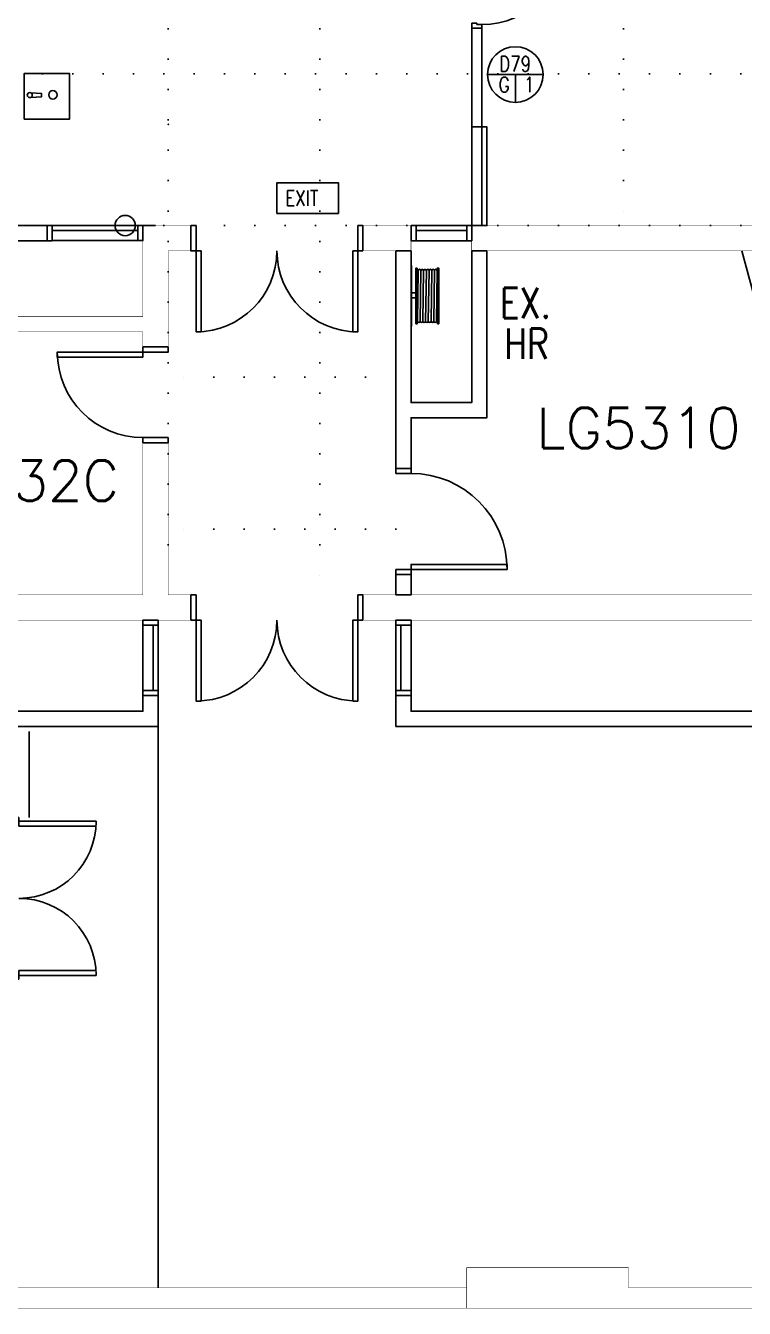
# Model space of a CAD drawing. Header units: millimetres. Extents: x -164841 to 156300, y -101000 to 60475.
# Drawn here: x -80159 to -73056, y 5848 to 18526 of the extents above; entities that cross this region are included whole.
import ezdxf

# ---------------------------------------------------------------- set-up
doc = ezdxf.new("R2010")
doc.units = ezdxf.units.MM
doc.header["$LTSCALE"] = 1200
doc.linetypes.add('s2103a$0$DOT', pattern=[0.25, 0, -0.25])
for name, color, linetype in [('s2103a$0$11', 7, 'Continuous'), ('s2103a$0$12', 7, 'Continuous'), ('s2103a$0$20', 7, 'Continuous'), ('s2103a$0$25', 7, 'Continuous'), ('s2103a$0$29', 7, 'Continuous'), ('s2103a$0$30', 7, 'Continuous'), ('s2103a$0$4', 7, 'Continuous'), ('s2103a$0$56', 7, 'Continuous'), ('s2103a$0$6', 7, 'Continuous'), ('s2103a$0$dr-new', 2, 'Continuous'), ('s2103a$0$L2', 3, 'Continuous'), ('s2103a$0$LG5$0$11', 7, 'Continuous'), ('s2103a$0$LG5$0$30', 7, 'Continuous'), ('s2103a$0$LG5$0$New partition', 7, 'Continuous'), ('s2103a$0$N-wc-wl', 3, 'Continuous'), ('s2103a$0$ROOM-NO', 4, 'Continuous'), ('s2103a$0$sani02', 7, 'Continuous')]:
    doc.layers.add(name, color=color, linetype=linetype)
doc.styles.add('s2103a$0$STANDARD', font='SIMPLEX')

# ---------------------------------------------------------------- blocks, each defined once
blk = doc.blocks.new('s2103a$0$D1700A')
at = {"layer": 's2103a$0$30', "color": 11, "linetype": 'Continuous'}
for points in [[(0.05, 0.25), (0.05, 1.05), (0.1, 1.05), (0.1, 0.25)], [(1.6, 0.25), (1.6, 1.05), (1.65, 1.05), (1.65, 0.25)], [(0, 0.25), (0, 0), (0.05, 0), (0.05, 0.25)], [(1.65, 0.25), (1.65, 0), (1.7, 0), (1.7, 0.25)]]:
    blk.add_lwpolyline(points, close=True, dxfattribs=at)
for centre, start, end in [((0.05, 0.25), 359.999997, 89.999997), ((1.650003, 0.25), 90, 180)]:
    blk.add_arc(centre, 0.800001, start, end, dxfattribs=at)
blk = doc.blocks.new('s2103a$0$D1050B')
at = {"layer": 's2103a$0$30', "color": 4, "linetype": 'Continuous'}
for points in [[(0.05, 0.15), (0.1, 0.15), (0.1, 1.1), (0.05, 1.1)], [(0, 0), (0.05, 0), (0.05, 0.15), (0, 0.15)], [(1, 0), (1.05, 0), (1.05, 0.15), (1, 0.15)]]:
    blk.add_lwpolyline(points, close=True, dxfattribs=at)
blk.add_arc((0.05, 0.15), 0.95, 0, 90, dxfattribs=at)
blk = doc.blocks.new('s2103a$0$HR')
at = {"layer": 's2103a$0$56', "color": 1, "linetype": 'Continuous'}
for p, q in [((0, 0.6), (0, 0)), ((0.0595, 0.051), (0.0671, 0.5491)), ((0.0863, 0.051), (0.0939, 0.5491)), ((0.1131, 0.051), (0.1207, 0.5491)), ((0.1399, 0.051), (0.1475, 0.5491)), ((0.1667, 0.051), (0.1743, 0.5491)), ((0.201, 0.5491), (0.1934, 0.051)), ((0.2202, 0.051), (0.2278, 0.5491)), ((0.247, 0.051), (0.2546, 0.5491))]:
    blk.add_line(p, q, dxfattribs=at)
for points in [[(0.0575, 0.575), (0.045, 0.575), (0.045, 0.025), (0.0575, 0.025)], [(0.2575, 0.025), (0.27, 0.025), (0.27, 0.575), (0.2575, 0.575)], [(0.0001, 0.28), (0.045, 0.28), (0.045, 0.33), (0.0001, 0.33)]]:
    blk.add_lwpolyline(points, close=True, dxfattribs=at)
for centre, start, end in [((0.08055, 0.549101), 0.000025, 180.000019), ((0.107336, 0.549101), 0.000025, 180.000019), ((0.134122, 0.549101), 0.000025, 180.000019), ((0.160907, 0.549101), 0.000025, 180.000019), ((0.187693, 0.549101), 0.000025, 180.000019), ((0.214479, 0.549101), 0.000025, 180.000019), ((0.241265, 0.549101), 0.000025, 180.000019), ((0.07295, 0.051), 179.999975, 359.999969), ((0.099736, 0.051), 179.999975, 359.999969), ((0.126522, 0.051), 179.999975, 359.999969), ((0.153307, 0.051), 179.999975, 359.999969), ((0.180093, 0.051), 179.999975, 359.999969), ((0.206879, 0.051), 179.999975, 359.999969), ((0.233665, 0.051), 179.999975, 359.999969)]:
    blk.add_arc(centre, 0.013393, start, end, dxfattribs=at)
at = {"layer": 's2103a$0$56', "color": 1, "linetype": 'Continuous', "style": 's2103a$0$STANDARD', "width": 0.666667}
blk.add_text('J.D.K.', height=0.0003, rotation=90, dxfattribs=at).set_placement((0.2696, 0.5732))
blk = doc.blocks.new('s2103a$0$EXIT')
at = {"layer": 's2103a$0$56', "color": 1, "linetype": 'Continuous'}
blk.add_lwpolyline([(0, 0), (0.6, 0), (0.6, 0.3), (0, 0.3)], close=True, dxfattribs=at)
at = {"layer": 's2103a$0$56', "color": 1, "linetype": 'Continuous', "style": 's2103a$0$STANDARD', "width": 0.8}
blk.add_text('EXIT', height=0.15, dxfattribs=at).set_placement((0.0816, 0.0747))
blk = doc.blocks.new('s2103a$0$DRMK2')
at = {"layer": 's2103a$0$29', "linetype": 'Continuous'}
for p, q in [((-0.275, 0), (0.275, 0)), ((0, 0), (0, -0.275))]:
    blk.add_line(p, q, dxfattribs=at)
blk.add_circle((0, 0), 0.275, dxfattribs=at)
at = {"layer": 's2103a$0$29', "linetype": 'Continuous', "style": 's2103a$0$STANDARD', "width": 0.8}
for tag, p in [('TAG6', (-0.2183, 0.03)), ('TAG1', (-0.1587, 0.03)), ('TAG5', (-0.2242, -0.175)), ('TAG4', (-0.1647, -0.175)), ('TAG3', (0.0258, -0.175)), ('TAG2', (0.0853, -0.175))]:
    blk.add_attdef(tag, p, '', height=0.15, dxfattribs=at)
blk = doc.blocks.new('s2103a$0$AP')
at = {"layer": 's2103a$0$30', "color": 14, "linetype": 'Continuous'}
blk.add_line((0.05, 0.05), (0.55, 0.05), dxfattribs=at)
for points in [[(0, 0), (0.6, 0), (0.6, 0.15), (0, 0.15)], [(0.05, 0), (0.55, 0), (0.55, 0.15), (0.05, 0.15)]]:
    blk.add_lwpolyline(points, close=True, dxfattribs=at)
blk = doc.blocks.new('s2103a$0$LG5$0$DR825')
for p, q in [((818.5, 100), (818.5, 925)), ((862.5, 100), (862.5, 925)), ((0, 100), (0, 0)), ((37.5, 100), (0, 100)), ((0, 0), (50, 0)), ((37.5, 50), (37.5, 100)), ((50, 50), (37.5, 50)), ((50, 0), (50, 50)), ((818.5, 100), (862.5, 100)), ((850, 50), (862.5, 50)), ((850, 0), (850, 50)), ((900, 0), (850, 0)), ((862.5, 100), (900, 100)), ((862.5, 50), (862.5, 100)), ((900, 100), (900, 0))]:
    blk.add_line(p, q)
blk.add_arc((862.5, 100), 825, 90, 180)
blk = doc.blocks.new('s2103a$0$DDR1525')
for p, q in [((37.5, 100), (37.5, 862.5)), ((87.5, 100), (87.5, 862.5)), ((1512.5, 100), (1512.5, 862.5)), ((1562.5, 100), (1562.5, 862.5)), ((0, 100), (0, 0)), ((37.5, 100), (0, 100)), ((0, 0), (50, 0)), ((37.5, 50), (37.5, 100)), ((37.5, 100), (87.5, 100)), ((50, 50), (37.5, 50)), ((50, 0), (50, 50)), ((1562.5, 100), (1512.5, 100)), ((1550, 50), (1562.5, 50)), ((1550, 0), (1550, 50)), ((1562.5, 100), (1600, 100)), ((1562.5, 50), (1562.5, 100)), ((1600, 100), (1600, 0)), ((1600, 0), (1550, 0))]:
    blk.add_line(p, q)
for centre, start, end in [((37.5, 100), 0, 90), ((1562.5, 100), 90, 180)]:
    blk.add_arc(centre, 762.5, start, end)

msp = doc.modelspace()

# ---------------------------------------------------------------- linework, layer by layer
at = {"layer": 's2103a$0$11', "color": 14, "linetype": 'Continuous', "const_width": 5}
for points in [[(-78525, 16550), (-79000, 16550), (-79000, 16401), (-79000, 16300), (-79000, 15650), (-81500, 15650), (-81500, 16300), (-81300, 16300), (-81300, 16550), (-81750, 16550), (-81750, 12650), (-78525, 12650), (-78525, 12900), (-78750, 12900), (-78750, 14404), (-79000, 14404), (-79000, 12900), (-81500, 12900), (-81500, 15500), (-79000, 15500), (-79000, 15350), (-78750, 15350), (-78750, 16300), (-78525, 16300)], [(-76350, 16300), (-76825, 16300), (-76825, 16550), (-76350, 16550)], [(-75750, 16300), (-75750, 16550), (-69750, 16550), (-69750, 16400), (-70000, 16400), (-70000, 14300), (-69750, 14300), (-69750, 14150), (-70000, 14150), (-70000, 11750), (-69800, 11750), (-69800, 11600), (-70150, 11600), (-70150, 16300)], [(-76825, 12650), (-71700, 12650), (-71700, 12900), (-76825, 12900)]]:
    msp.add_lwpolyline(points, close=True, dxfattribs=at)
at = {"layer": 's2103a$0$11', "color": 14, "linetype": 'Continuous'}
for points in [[(-81303, 16550), (-79945, 16550), (-79945, 16400), (-81303, 16400)], [(-76350, 16300), (-76500, 16300), (-76500, 14150), (-76350, 14150), (-76350, 14650), (-75600, 14650), (-75600, 16300), (-75750, 16300), (-75750, 14800), (-76350, 14800)], [(-76500, 12900), (-76350, 12900), (-76350, 13100), (-76500, 13100)], [(-81750, 12650), (-81600, 12650), (-81600, 11750), (-79000, 11750), (-79000, 11905), (-78850, 11905), (-78850, 11600), (-81750, 11600)], [(-76500, 11904), (-76350, 11904), (-76350, 11750), (-71850, 11750), (-71850, 12650), (-71700, 12650), (-71700, 11600), (-76500, 11600)]]:
    msp.add_lwpolyline(points, close=True, dxfattribs=at)
at = {"layer": 's2103a$0$12', "color": 14, "linetype": 'Continuous'}
msp.add_line((-79875, 16550), (-78875, 16550), dxfattribs=at)
msp.add_circle((-79175, 16550), 100, dxfattribs=at)
at = {"layer": 's2103a$0$20', "color": 14, "linetype": 'Continuous'}
msp.add_lwpolyline([(-75750, 16550), (-75600, 16550), (-75600, 17525), (-75750, 17525)], close=True, dxfattribs=at)
at = {"layer": 's2103a$0$20', "color": 14, "linetype": 'Continuous', "const_width": 5}
for points in [[(-75800, 6050), (-82161, 6050)], [(-75800, 5850), (-81750, 5850)]]:
    msp.add_lwpolyline(points, dxfattribs=at)
at = {"layer": 's2103a$0$25', "color": 10, "linetype": 'Continuous'}
msp.add_line((-72663, 14750), (-73079, 16300), dxfattribs=at)
at = {"layer": 's2103a$0$30', "color": 14, "linetype": 'Continuous'}
for p, q in [((-79896, 16401), (-79050, 16401)), ((-79000, 11955), (-79000, 12600)), ((-76350, 11954), (-76350, 12600))]:
    msp.add_line(p, q, dxfattribs=at)
for points in [[(-79945, 16400), (-79896, 16400), (-79896, 16550), (-79945, 16550)], [(-79896, 16550), (-79050, 16550), (-79050, 16500), (-79896, 16500)], [(-79050, 16401), (-79000, 16401), (-79000, 16550), (-79050, 16550)], [(-78850, 12600), (-79000, 12600), (-79000, 12650), (-78850, 12650)], [(-78850, 11955), (-78900, 11955), (-78900, 12600), (-78850, 12600)], [(-76500, 12600), (-76350, 12600), (-76350, 12650), (-76500, 12650)], [(-76500, 11954), (-76450, 11954), (-76450, 12600), (-76500, 12600)], [(-78850, 11905), (-79000, 11905), (-79000, 11955), (-78850, 11955)], [(-76500, 11904), (-76350, 11904), (-76350, 11954), (-76500, 11954)]]:
    msp.add_lwpolyline(points, close=True, dxfattribs=at)
at = {"layer": 's2103a$0$30', "color": 11, "linetype": 'Continuous'}
for points in [[(-78750, 15350), (-78750, 15300), (-79000, 15300), (-79000, 15350)], [(-79000, 15300), (-79000, 15250), (-79846, 15250), (-79846, 15300)], [(-78750, 14454), (-78750, 14404), (-79000, 14404), (-79000, 14454)]]:
    msp.add_lwpolyline(points, close=True, dxfattribs=at)
msp.add_arc((-79000, 15300), 846, 180, 270, dxfattribs=at)
at = {"layer": 's2103a$0$4', "linetype": 's2103a$0$DOT'}
for p, q in [((-78750, 34700), (-78750, 12900)), ((-77250, 34700), (-77250, 12900)), ((-75750, 34700), (-75750, 16550)), ((-74250, 34700), (-74250, 16550)), ((-128910, 18050), (-30000, 18050)), ((-128910, 16550), (-30000, 16550)), ((-76500, 15050), (-78750, 15050)), ((-76500, 13550), (-78750, 13550))]:
    msp.add_line(p, q, dxfattribs=at)
msp.add_point((-78750, 17550), dxfattribs=at)
at = {"layer": 's2103a$0$6', "color": 12, "linetype": 'Continuous', "const_width": 5}
msp.add_lwpolyline([(-75800, 5850), (-72350, 5850), (-72350, 6050), (-74200, 6050), (-74200, 6250), (-75800, 6250)], close=True, dxfattribs=at)
at = {"layer": 's2103a$0$L2'}
msp.add_line((-78850, 11600), (-78850, 6050), dxfattribs=at)
at = {"layer": 's2103a$0$LG5$0$11', "color": 14, "linetype": 'Continuous'}
msp.add_lwpolyline([(-81303, 16550), (-79945, 16550), (-79945, 16400), (-81303, 16400)], close=True, dxfattribs=at)
at = {"layer": 's2103a$0$LG5$0$30', "color": 14, "linetype": 'Continuous'}
msp.add_lwpolyline([(-79945, 16400), (-79896, 16400), (-79896, 16550), (-79945, 16550)], close=True, dxfattribs=at)
at = {"layer": 's2103a$0$LG5$0$New partition'}
for p, q in [((-75750, 16550), (-75750, 18500)), ((-75650, 18500), (-75750, 18500)), ((-75650, 16550), (-75650, 18500))]:
    msp.add_line(p, q, dxfattribs=at)
at = {"layer": 's2103a$0$N-wc-wl', "linetype": 'Continuous'}
msp.add_lwpolyline([(-80125, 11550), (-80125, 10700)], dxfattribs=at)
at = {"layer": 's2103a$0$sani02', "color": 0, "ltscale": 0.4}
msp.add_lwpolyline([(-80175, 17602), (-79725, 17602), (-79725, 18052), (-80175, 18052)], close=True, dxfattribs=at)
at = {"layer": 's2103a$0$sani02'}
msp.add_lwpolyline([(-80107, 17817), (-80001, 17824), (-80001, 17855), (-80107, 17862)], dxfattribs=at)
at = {"layer": 's2103a$0$sani02', "color": 0, "ltscale": 0.4}
msp.add_circle((-79889, 17843), 42.1, dxfattribs=at)
at = {"layer": 's2103a$0$sani02'}
msp.add_circle((-80118, 17840), 25, dxfattribs=at)

# ---------------------------------------------------------------- block references
at = {"xscale": 999.9979999999999, "yscale": 999.9979999999999, "zscale": 1000}
msp.add_blockref('s2103a$0$DRMK2', (-75319, 18043), dxfattribs=at).add_auto_attribs({'TAG1': 'D79', 'TAG2': '1', 'TAG4': 'G'})
at = {"zscale": 1000}
for name, p, xscale, yscale in [('s2103a$0$EXIT', (-77675, 16670), 1012.497, 1012.497), ('s2103a$0$HR', (-76346, 15555), 999.9979999999999, 999.9979999999999)]:
    msp.add_blockref(name, p, dxfattribs=dict(at, xscale=xscale, yscale=yscale))
at = {"xscale": 999.9979999999999, "zscale": 1000}
for name, p, yscale, rotation in [('s2103a$0$D1700A', (-76825, 16550), 999.9979999999999, 180), ('s2103a$0$AP', (-75750, 16550), 999.9979999999999, 180), ('s2103a$0$D1050B', (-76500, 13100), -999.9979999999999, 90), ('s2103a$0$D1700A', (-76825, 12900), 999.9979999999999, 180), ('s2103a$0$D1700A', (-76825, 12900), 999.9979999999999, 180)]:
    msp.add_blockref(name, p, dxfattribs=dict(at, yscale=yscale, rotation=rotation))
at = {"layer": 's2103a$0$dr-new', "xscale": -1, "rotation": 270}
msp.add_blockref('s2103a$0$LG5$0$DR825', (-75750, 18500), dxfattribs=at)
at = {"layer": 's2103a$0$dr-new', "rotation": 270}
msp.add_blockref('s2103a$0$DDR1525', (-80325, 10700), dxfattribs=at)

# ---------------------------------------------------------------- texts
at = {"layer": 's2103a$0$56', "color": 1, "linetype": 'Continuous', "style": 's2103a$0$STANDARD', "width": 0.8}
for s, p in [('EX.', (-75471, 15636)), ('HR', (-75429, 15232))]:
    msp.add_text(s, height=300, dxfattribs=at).set_placement(p)
at = {"layer": 's2103a$0$ROOM-NO', "style": 's2103a$0$STANDARD'}
for s, p in [('LG5310', (-75113, 14350)), ('LG532C', (-81275, 13829))]:
    msp.add_text(s, height=400, dxfattribs=at).set_placement(p)

doc.saveas('drawing.dxf')
